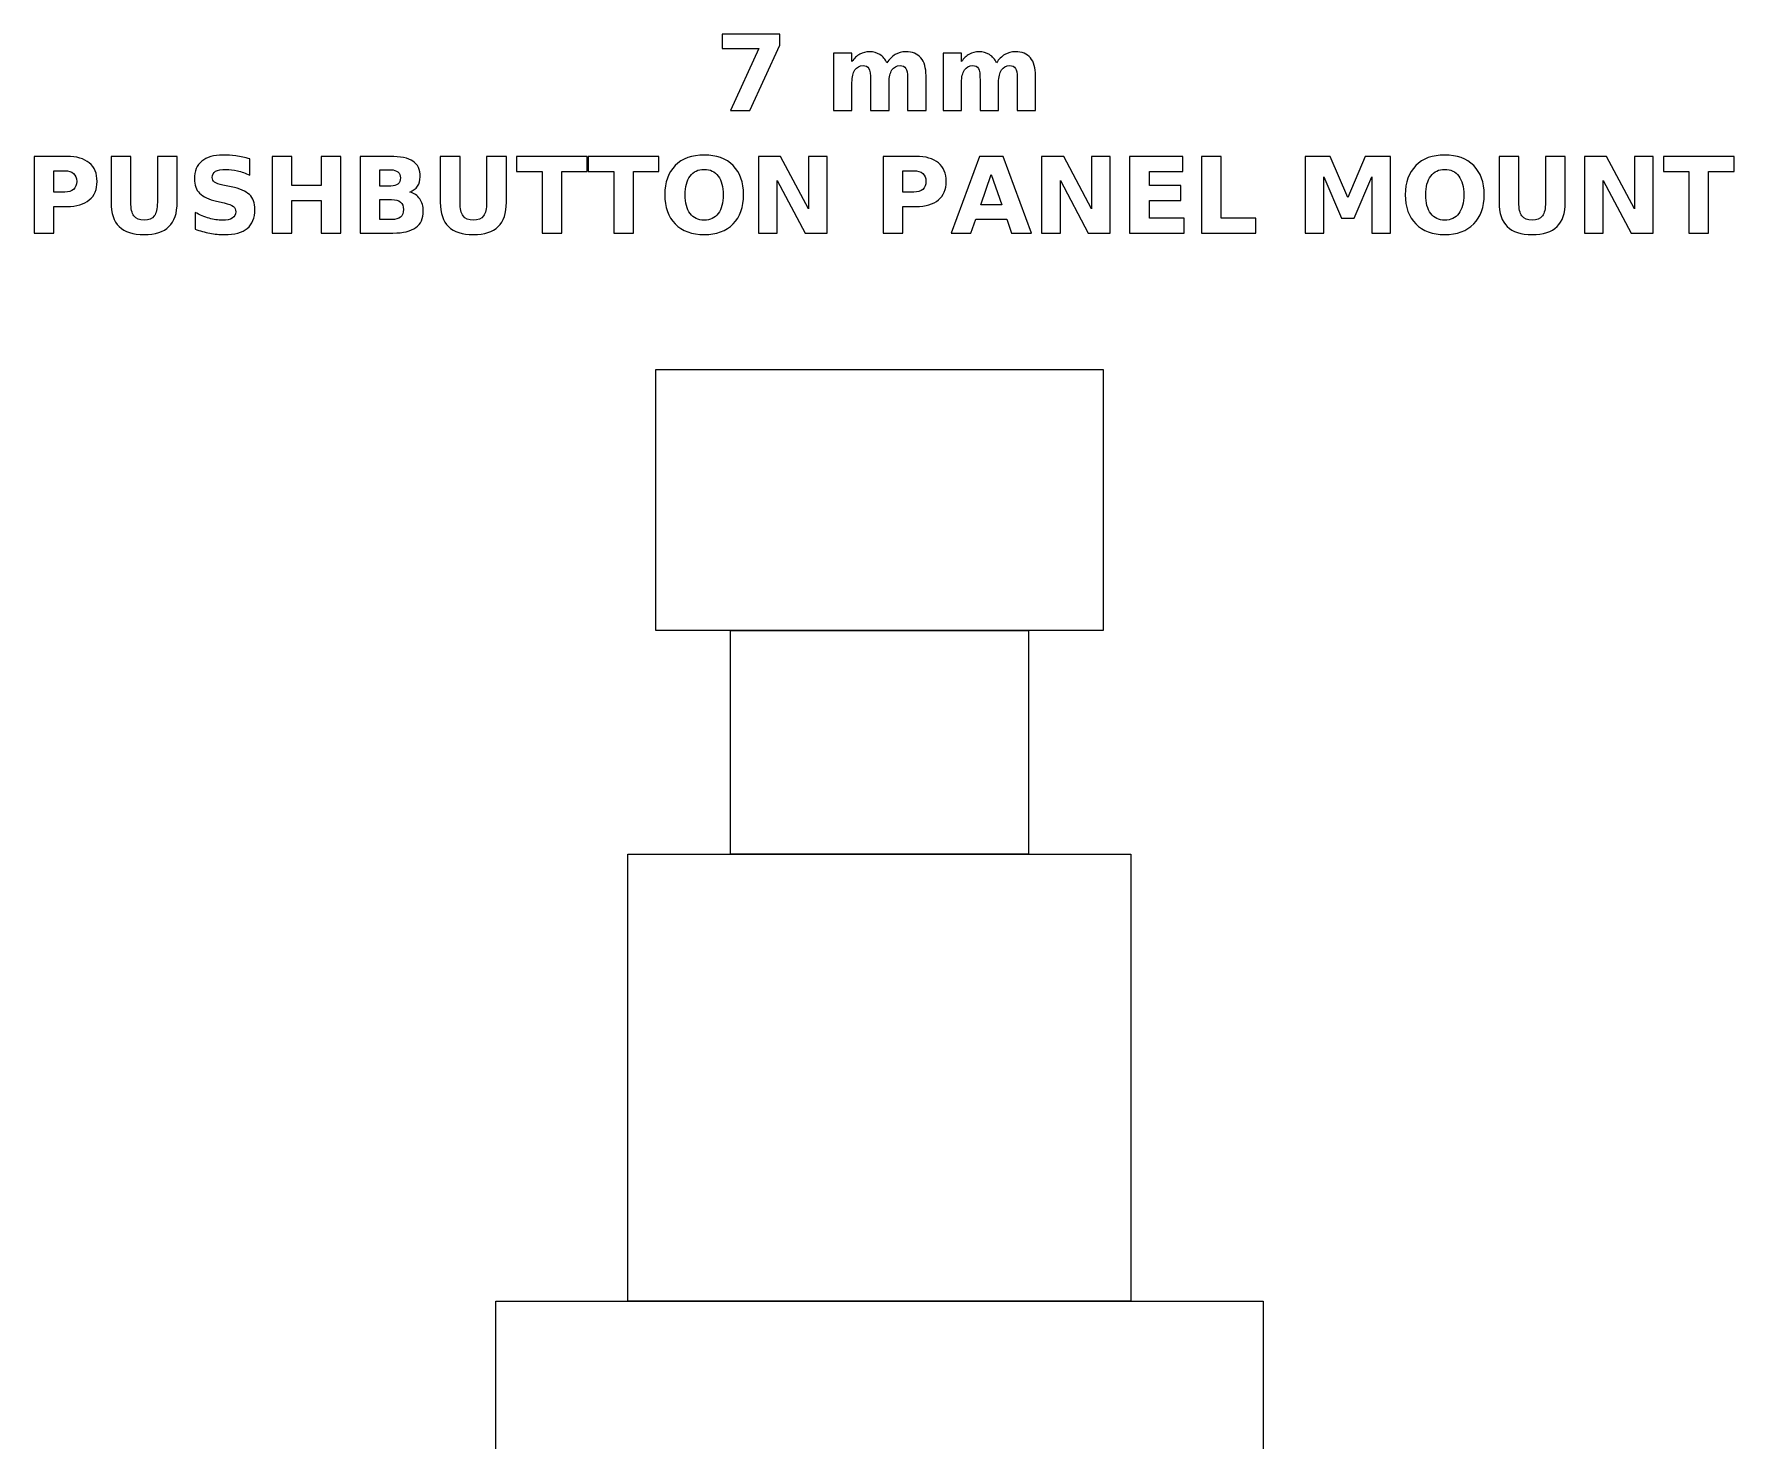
# Model space of a CAD drawing. Header units: centimetres. Extents: x -11.63 to -9.35, y -16.68 to -12.9.
# Drawn here: x -11.635 to -9.353, y -14.788 to -12.9 of the extents above; entities that cross this region are included whole.
import ezdxf

# ---------------------------------------------------------------- set-up
doc = ezdxf.new("R2010")
doc.units = ezdxf.units.CM
doc.header["$MEASUREMENT"] = 0
doc.layers.add('Layer 1', color=7, linetype='Continuous')

msp = doc.modelspace()

# ---------------------------------------------------------------- linework, layer by layer
at = {"layer": 'Layer 1', "color": 250}
for points, knots in [([(-10.71126, -12.8996), (-10.71126, -12.8996), (-10.63374, -12.8996), (-10.63374, -12.8996), (-10.63374, -12.8996), (-10.63374, -12.8996), (-10.63374, -12.91456), (-10.63374, -12.91456), (-10.63374, -12.91456), (-10.63374, -12.91456), (-10.67384, -13.00247), (-10.67384, -13.00247), (-10.67384, -13.00247), (-10.67384, -13.00247), (-10.69969, -13.00247), (-10.69969, -13.00247), (-10.69969, -13.00247), (-10.69969, -13.00247), (-10.66171, -12.9191), (-10.66171, -12.9191), (-10.66171, -12.9191), (-10.66171, -12.9191), (-10.71126, -12.9191), (-10.71126, -12.9191), (-10.71126, -12.9191), (-10.71126, -12.9191), (-10.71126, -12.8996), (-10.71126, -12.8996)], [0, 0, 0, 0, 0.1428571, 0.1428571, 0.1428571, 0.1428571, 0.2857143, 0.2857143, 0.2857143, 0.2857143, 0.4285714, 0.4285714, 0.4285714, 0.4285714, 0.5714286, 0.5714286, 0.5714286, 0.5714286, 0.7142857, 0.7142857, 0.7142857, 0.7142857, 0.8571429, 0.8571429, 0.8571429, 0.8571429, 1, 1, 1, 1]), ([(-10.49, -12.93812), (-10.48687, -12.93335), (-10.48318, -12.9297), (-10.47887, -12.92721), (-10.47887, -12.92721), (-10.47457, -12.92469), (-10.46987, -12.92345), (-10.46472, -12.92345), (-10.46472, -12.92345), (-10.45585, -12.92345), (-10.4491, -12.92618), (-10.44447, -12.93166), (-10.44447, -12.93166), (-10.43983, -12.93711), (-10.4375, -12.94506), (-10.4375, -12.95548), (-10.4375, -12.95548), (-10.4375, -12.95548), (-10.4375, -13.00247), (-10.4375, -13.00247), (-10.4375, -13.00247), (-10.4375, -13.00247), (-10.46232, -13.00247), (-10.46232, -13.00247), (-10.46232, -13.00247), (-10.46232, -13.00247), (-10.46232, -12.96223), (-10.46232, -12.96223), (-10.46232, -12.96223), (-10.46227, -12.96164), (-10.46225, -12.96103), (-10.46222, -12.96037), (-10.46222, -12.96037), (-10.4622, -12.95974), (-10.46218, -12.95882), (-10.46218, -12.95762), (-10.46218, -12.95762), (-10.46218, -12.95216), (-10.46297, -12.94819), (-10.4646, -12.94574), (-10.4646, -12.94574), (-10.4662, -12.94327), (-10.46878, -12.94205), (-10.47236, -12.94205), (-10.47236, -12.94205), (-10.47706, -12.94205), (-10.48066, -12.94398), (-10.48322, -12.94784), (-10.48322, -12.94784), (-10.48576, -12.95169), (-10.48708, -12.95727), (-10.48718, -12.96458), (-10.48718, -12.96458), (-10.48718, -12.96458), (-10.48718, -13.00247), (-10.48718, -13.00247), (-10.48718, -13.00247), (-10.48718, -13.00247), (-10.51199, -13.00247), (-10.51199, -13.00247), (-10.51199, -13.00247), (-10.51199, -13.00247), (-10.51199, -12.96223), (-10.51199, -12.96223), (-10.51199, -12.96223), (-10.51199, -12.95369), (-10.51272, -12.94819), (-10.5142, -12.94574), (-10.5142, -12.94574), (-10.51566, -12.94327), (-10.51827, -12.94205), (-10.52203, -12.94205), (-10.52203, -12.94205), (-10.52678, -12.94205), (-10.53043, -12.944), (-10.53299, -12.94788), (-10.53299, -12.94788), (-10.53555, -12.95176), (-10.53685, -12.95729), (-10.53685, -12.96451), (-10.53685, -12.96451), (-10.53685, -12.96451), (-10.53685, -13.00247), (-10.53685, -13.00247), (-10.53685, -13.00247), (-10.53685, -13.00247), (-10.56166, -13.00247), (-10.56166, -13.00247), (-10.56166, -13.00247), (-10.56166, -13.00247), (-10.56166, -12.92531), (-10.56166, -12.92531), (-10.56166, -12.92531), (-10.56166, -12.92531), (-10.53685, -12.92531), (-10.53685, -12.92531), (-10.53685, -12.92531), (-10.53685, -12.92531), (-10.53685, -12.93662), (-10.53685, -12.93662), (-10.53685, -12.93662), (-10.53381, -12.93224), (-10.53033, -12.92898), (-10.5264, -12.92676), (-10.5264, -12.92676), (-10.52248, -12.92455), (-10.51815, -12.92345), (-10.51342, -12.92345), (-10.51342, -12.92345), (-10.50811, -12.92345), (-10.50338, -12.92474), (-10.49931, -12.92731), (-10.49931, -12.92731), (-10.49522, -12.92989), (-10.49211, -12.93349), (-10.49, -12.93812)], [0, 0, 0, 0, 0.0344828, 0.0344828, 0.0344828, 0.0344828, 0.0689655, 0.0689655, 0.0689655, 0.0689655, 0.1034483, 0.1034483, 0.1034483, 0.1034483, 0.137931, 0.137931, 0.137931, 0.137931, 0.1724138, 0.1724138, 0.1724138, 0.1724138, 0.2068966, 0.2068966, 0.2068966, 0.2068966, 0.2413793, 0.2413793, 0.2413793, 0.2413793, 0.2758621, 0.2758621, 0.2758621, 0.2758621, 0.3103448, 0.3103448, 0.3103448, 0.3103448, 0.3448276, 0.3448276, 0.3448276, 0.3448276, 0.3793103, 0.3793103, 0.3793103, 0.3793103, 0.4137931, 0.4137931, 0.4137931, 0.4137931, 0.4482759, 0.4482759, 0.4482759, 0.4482759, 0.4827586, 0.4827586, 0.4827586, 0.4827586, 0.5172414, 0.5172414, 0.5172414, 0.5172414, 0.5517241, 0.5517241, 0.5517241, 0.5517241, 0.5862069, 0.5862069, 0.5862069, 0.5862069, 0.6206897, 0.6206897, 0.6206897, 0.6206897, 0.6551724, 0.6551724, 0.6551724, 0.6551724, 0.6896552, 0.6896552, 0.6896552, 0.6896552, 0.7241379, 0.7241379, 0.7241379, 0.7241379, 0.7586207, 0.7586207, 0.7586207, 0.7586207, 0.7931034, 0.7931034, 0.7931034, 0.7931034, 0.8275862, 0.8275862, 0.8275862, 0.8275862, 0.862069, 0.862069, 0.862069, 0.862069, 0.8965517, 0.8965517, 0.8965517, 0.8965517, 0.9310345, 0.9310345, 0.9310345, 0.9310345, 0.9655172, 0.9655172, 0.9655172, 0.9655172, 1, 1, 1, 1]), ([(-10.34296, -12.93812), (-10.33983, -12.93335), (-10.33614, -12.9297), (-10.33183, -12.92721), (-10.33183, -12.92721), (-10.32753, -12.92469), (-10.32283, -12.92345), (-10.31768, -12.92345), (-10.31768, -12.92345), (-10.30881, -12.92345), (-10.30206, -12.92618), (-10.29743, -12.93166), (-10.29743, -12.93166), (-10.29279, -12.93711), (-10.29046, -12.94506), (-10.29046, -12.95548), (-10.29046, -12.95548), (-10.29046, -12.95548), (-10.29046, -13.00247), (-10.29046, -13.00247), (-10.29046, -13.00247), (-10.29046, -13.00247), (-10.31528, -13.00247), (-10.31528, -13.00247), (-10.31528, -13.00247), (-10.31528, -13.00247), (-10.31528, -12.96223), (-10.31528, -12.96223), (-10.31528, -12.96223), (-10.31523, -12.96164), (-10.31521, -12.96103), (-10.31518, -12.96037), (-10.31518, -12.96037), (-10.31516, -12.95974), (-10.31514, -12.95882), (-10.31514, -12.95762), (-10.31514, -12.95762), (-10.31514, -12.95216), (-10.31593, -12.94819), (-10.31756, -12.94574), (-10.31756, -12.94574), (-10.31916, -12.94327), (-10.32174, -12.94205), (-10.32532, -12.94205), (-10.32532, -12.94205), (-10.33002, -12.94205), (-10.33362, -12.94398), (-10.33618, -12.94784), (-10.33618, -12.94784), (-10.33872, -12.95169), (-10.34004, -12.95727), (-10.34014, -12.96458), (-10.34014, -12.96458), (-10.34014, -12.96458), (-10.34014, -13.00247), (-10.34014, -13.00247), (-10.34014, -13.00247), (-10.34014, -13.00247), (-10.36495, -13.00247), (-10.36495, -13.00247), (-10.36495, -13.00247), (-10.36495, -13.00247), (-10.36495, -12.96223), (-10.36495, -12.96223), (-10.36495, -12.96223), (-10.36495, -12.95369), (-10.36568, -12.94819), (-10.36716, -12.94574), (-10.36716, -12.94574), (-10.36862, -12.94327), (-10.37123, -12.94205), (-10.37499, -12.94205), (-10.37499, -12.94205), (-10.37974, -12.94205), (-10.38339, -12.944), (-10.38595, -12.94788), (-10.38595, -12.94788), (-10.38851, -12.95176), (-10.38981, -12.95729), (-10.38981, -12.96451), (-10.38981, -12.96451), (-10.38981, -12.96451), (-10.38981, -13.00247), (-10.38981, -13.00247), (-10.38981, -13.00247), (-10.38981, -13.00247), (-10.41462, -13.00247), (-10.41462, -13.00247), (-10.41462, -13.00247), (-10.41462, -13.00247), (-10.41462, -12.92531), (-10.41462, -12.92531), (-10.41462, -12.92531), (-10.41462, -12.92531), (-10.38981, -12.92531), (-10.38981, -12.92531), (-10.38981, -12.92531), (-10.38981, -12.92531), (-10.38981, -12.93662), (-10.38981, -12.93662), (-10.38981, -12.93662), (-10.38677, -12.93224), (-10.38329, -12.92898), (-10.37936, -12.92676), (-10.37936, -12.92676), (-10.37544, -12.92455), (-10.37111, -12.92345), (-10.36638, -12.92345), (-10.36638, -12.92345), (-10.36107, -12.92345), (-10.35634, -12.92474), (-10.35227, -12.92731), (-10.35227, -12.92731), (-10.34818, -12.92989), (-10.34507, -12.93349), (-10.34296, -12.93812)], [0, 0, 0, 0, 0.0344828, 0.0344828, 0.0344828, 0.0344828, 0.0689655, 0.0689655, 0.0689655, 0.0689655, 0.1034483, 0.1034483, 0.1034483, 0.1034483, 0.137931, 0.137931, 0.137931, 0.137931, 0.1724138, 0.1724138, 0.1724138, 0.1724138, 0.2068966, 0.2068966, 0.2068966, 0.2068966, 0.2413793, 0.2413793, 0.2413793, 0.2413793, 0.2758621, 0.2758621, 0.2758621, 0.2758621, 0.3103448, 0.3103448, 0.3103448, 0.3103448, 0.3448276, 0.3448276, 0.3448276, 0.3448276, 0.3793103, 0.3793103, 0.3793103, 0.3793103, 0.4137931, 0.4137931, 0.4137931, 0.4137931, 0.4482759, 0.4482759, 0.4482759, 0.4482759, 0.4827586, 0.4827586, 0.4827586, 0.4827586, 0.5172414, 0.5172414, 0.5172414, 0.5172414, 0.5517241, 0.5517241, 0.5517241, 0.5517241, 0.5862069, 0.5862069, 0.5862069, 0.5862069, 0.6206897, 0.6206897, 0.6206897, 0.6206897, 0.6551724, 0.6551724, 0.6551724, 0.6551724, 0.6896552, 0.6896552, 0.6896552, 0.6896552, 0.7241379, 0.7241379, 0.7241379, 0.7241379, 0.7586207, 0.7586207, 0.7586207, 0.7586207, 0.7931034, 0.7931034, 0.7931034, 0.7931034, 0.8275862, 0.8275862, 0.8275862, 0.8275862, 0.862069, 0.862069, 0.862069, 0.862069, 0.8965517, 0.8965517, 0.8965517, 0.8965517, 0.9310345, 0.9310345, 0.9310345, 0.9310345, 0.9655172, 0.9655172, 0.9655172, 0.9655172, 1, 1, 1, 1]), ([(-11.63455, -13.06385), (-11.63455, -13.06385), (-11.59053, -13.06385), (-11.59053, -13.06385), (-11.59053, -13.06385), (-11.57743, -13.06385), (-11.56738, -13.06677), (-11.56037, -13.07258), (-11.56037, -13.07258), (-11.55337, -13.07839), (-11.54986, -13.08666), (-11.54986, -13.09741), (-11.54986, -13.09741), (-11.54986, -13.10818), (-11.55337, -13.11648), (-11.56037, -13.12229), (-11.56037, -13.12229), (-11.56738, -13.1281), (-11.57743, -13.13102), (-11.59053, -13.13102), (-11.59053, -13.13102), (-11.59053, -13.13102), (-11.60802, -13.13102), (-11.60802, -13.13102), (-11.60802, -13.13102), (-11.60802, -13.13102), (-11.60802, -13.16672), (-11.60802, -13.16672), (-11.60802, -13.16672), (-11.60802, -13.16672), (-11.63455, -13.16672), (-11.63455, -13.16672), (-11.63455, -13.16672), (-11.63455, -13.16672), (-11.63455, -13.06385), (-11.63455, -13.06385)], [0, 0, 0, 0, 0.1111111, 0.1111111, 0.1111111, 0.1111111, 0.2222222, 0.2222222, 0.2222222, 0.2222222, 0.3333333, 0.3333333, 0.3333333, 0.3333333, 0.4444444, 0.4444444, 0.4444444, 0.4444444, 0.5555556, 0.5555556, 0.5555556, 0.5555556, 0.6666667, 0.6666667, 0.6666667, 0.6666667, 0.7777778, 0.7777778, 0.7777778, 0.7777778, 0.8888889, 0.8888889, 0.8888889, 0.8888889, 1, 1, 1, 1]), ([(-11.53114, -13.06385), (-11.53114, -13.06385), (-11.50461, -13.06385), (-11.50461, -13.06385), (-11.50461, -13.06385), (-11.50461, -13.06385), (-11.50461, -13.12552), (-11.50461, -13.12552), (-11.50461, -13.12552), (-11.50461, -13.13401), (-11.50323, -13.1401), (-11.50045, -13.14374), (-11.50045, -13.14374), (-11.49767, -13.14739), (-11.49314, -13.14922), (-11.48683, -13.14922), (-11.48683, -13.14922), (-11.48048, -13.14922), (-11.47592, -13.14739), (-11.47315, -13.14374), (-11.47315, -13.14374), (-11.47037, -13.1401), (-11.46898, -13.13401), (-11.46898, -13.12552), (-11.46898, -13.12552), (-11.46898, -13.12552), (-11.46898, -13.06385), (-11.46898, -13.06385), (-11.46898, -13.06385), (-11.46898, -13.06385), (-11.44245, -13.06385), (-11.44245, -13.06385), (-11.44245, -13.06385), (-11.44245, -13.06385), (-11.44245, -13.12552), (-11.44245, -13.12552), (-11.44245, -13.12552), (-11.44245, -13.14007), (-11.4461, -13.15092), (-11.45341, -13.15804), (-11.45341, -13.15804), (-11.4607, -13.16517), (-11.47185, -13.16872), (-11.48683, -13.16872), (-11.48683, -13.16872), (-11.50177, -13.16872), (-11.51289, -13.16517), (-11.52018, -13.15804), (-11.52018, -13.15804), (-11.5275, -13.15092), (-11.53114, -13.14007), (-11.53114, -13.12552), (-11.53114, -13.12552), (-11.53114, -13.12552), (-11.53114, -13.06385), (-11.53114, -13.06385)], [0, 0, 0, 0, 0.0714286, 0.0714286, 0.0714286, 0.0714286, 0.1428571, 0.1428571, 0.1428571, 0.1428571, 0.2142857, 0.2142857, 0.2142857, 0.2142857, 0.2857143, 0.2857143, 0.2857143, 0.2857143, 0.3571429, 0.3571429, 0.3571429, 0.3571429, 0.4285714, 0.4285714, 0.4285714, 0.4285714, 0.5, 0.5, 0.5, 0.5, 0.5714286, 0.5714286, 0.5714286, 0.5714286, 0.6428571, 0.6428571, 0.6428571, 0.6428571, 0.7142857, 0.7142857, 0.7142857, 0.7142857, 0.7857143, 0.7857143, 0.7857143, 0.7857143, 0.8571429, 0.8571429, 0.8571429, 0.8571429, 0.9285714, 0.9285714, 0.9285714, 0.9285714, 1, 1, 1, 1]), ([(-11.34497, -13.0671), (-11.34497, -13.0671), (-11.34497, -13.08885), (-11.34497, -13.08885), (-11.34497, -13.08885), (-11.35062, -13.08633), (-11.35614, -13.08443), (-11.3615, -13.08314), (-11.3615, -13.08314), (-11.36689, -13.08184), (-11.37197, -13.08121), (-11.37674, -13.08121), (-11.37674, -13.08121), (-11.38307, -13.08121), (-11.38777, -13.08208), (-11.39081, -13.08382), (-11.39081, -13.08382), (-11.39384, -13.08558), (-11.39535, -13.08829), (-11.39535, -13.09196), (-11.39535, -13.09196), (-11.39535, -13.09471), (-11.39434, -13.09687), (-11.39229, -13.0984), (-11.39229, -13.0984), (-11.39024, -13.09993), (-11.38653, -13.10127), (-11.38114, -13.10237), (-11.38114, -13.10237), (-11.38114, -13.10237), (-11.36985, -13.10463), (-11.36985, -13.10463), (-11.36985, -13.10463), (-11.3584, -13.10694), (-11.35029, -13.11042), (-11.34547, -13.11512), (-11.34547, -13.11512), (-11.34064, -13.1198), (-11.33822, -13.12646), (-11.33822, -13.13509), (-11.33822, -13.13509), (-11.33822, -13.14645), (-11.34158, -13.15489), (-11.34831, -13.16042), (-11.34831, -13.16042), (-11.35504, -13.16594), (-11.36531, -13.16872), (-11.37914, -13.16872), (-11.37914, -13.16872), (-11.38568, -13.16872), (-11.39222, -13.16811), (-11.39878, -13.16686), (-11.39878, -13.16686), (-11.40534, -13.16561), (-11.41193, -13.16378), (-11.41849, -13.16136), (-11.41849, -13.16136), (-11.41849, -13.16136), (-11.41849, -13.13897), (-11.41849, -13.13897), (-11.41849, -13.13897), (-11.41193, -13.14245), (-11.40558, -13.14508), (-11.39944, -13.14685), (-11.39944, -13.14685), (-11.3933, -13.14861), (-11.3874, -13.1495), (-11.38171, -13.1495), (-11.38171, -13.1495), (-11.37592, -13.1495), (-11.37148, -13.14854), (-11.3684, -13.14661), (-11.3684, -13.14661), (-11.36531, -13.14468), (-11.36379, -13.14193), (-11.36379, -13.13833), (-11.36379, -13.13833), (-11.36379, -13.13513), (-11.36482, -13.13264), (-11.36691, -13.1309), (-11.36691, -13.1309), (-11.36901, -13.12916), (-11.37317, -13.12759), (-11.37943, -13.12622), (-11.37943, -13.12622), (-11.37943, -13.12622), (-11.3897, -13.12394), (-11.3897, -13.12394), (-11.3897, -13.12394), (-11.39998, -13.12173), (-11.40751, -13.11823), (-11.41226, -13.1134), (-11.41226, -13.1134), (-11.41701, -13.10858), (-11.41938, -13.10207), (-11.41938, -13.09391), (-11.41938, -13.09391), (-11.41938, -13.08365), (-11.41607, -13.07577), (-11.40946, -13.07027), (-11.40946, -13.07027), (-11.40285, -13.06474), (-11.39335, -13.06199), (-11.38093, -13.06199), (-11.38093, -13.06199), (-11.37529, -13.06199), (-11.36948, -13.06242), (-11.3635, -13.06326), (-11.3635, -13.06326), (-11.35753, -13.06411), (-11.35135, -13.06538), (-11.34497, -13.0671)], [0, 0, 0, 0, 0.0357143, 0.0357143, 0.0357143, 0.0357143, 0.0714286, 0.0714286, 0.0714286, 0.0714286, 0.1071429, 0.1071429, 0.1071429, 0.1071429, 0.1428571, 0.1428571, 0.1428571, 0.1428571, 0.1785714, 0.1785714, 0.1785714, 0.1785714, 0.2142857, 0.2142857, 0.2142857, 0.2142857, 0.25, 0.25, 0.25, 0.25, 0.2857143, 0.2857143, 0.2857143, 0.2857143, 0.3214286, 0.3214286, 0.3214286, 0.3214286, 0.3571429, 0.3571429, 0.3571429, 0.3571429, 0.3928571, 0.3928571, 0.3928571, 0.3928571, 0.4285714, 0.4285714, 0.4285714, 0.4285714, 0.4642857, 0.4642857, 0.4642857, 0.4642857, 0.5, 0.5, 0.5, 0.5, 0.5357143, 0.5357143, 0.5357143, 0.5357143, 0.5714286, 0.5714286, 0.5714286, 0.5714286, 0.6071429, 0.6071429, 0.6071429, 0.6071429, 0.6428571, 0.6428571, 0.6428571, 0.6428571, 0.6785714, 0.6785714, 0.6785714, 0.6785714, 0.7142857, 0.7142857, 0.7142857, 0.7142857, 0.75, 0.75, 0.75, 0.75, 0.7857143, 0.7857143, 0.7857143, 0.7857143, 0.8214286, 0.8214286, 0.8214286, 0.8214286, 0.8571429, 0.8571429, 0.8571429, 0.8571429, 0.8928571, 0.8928571, 0.8928571, 0.8928571, 0.9285714, 0.9285714, 0.9285714, 0.9285714, 0.9642857, 0.9642857, 0.9642857, 0.9642857, 1, 1, 1, 1]), ([(-11.31494, -13.06385), (-11.31494, -13.06385), (-11.28841, -13.06385), (-11.28841, -13.06385), (-11.28841, -13.06385), (-11.28841, -13.06385), (-11.28841, -13.10306), (-11.28841, -13.10306), (-11.28841, -13.10306), (-11.28841, -13.10306), (-11.24928, -13.10306), (-11.24928, -13.10306), (-11.24928, -13.10306), (-11.24928, -13.10306), (-11.24928, -13.06385), (-11.24928, -13.06385), (-11.24928, -13.06385), (-11.24928, -13.06385), (-11.22275, -13.06385), (-11.22275, -13.06385), (-11.22275, -13.06385), (-11.22275, -13.06385), (-11.22275, -13.16672), (-11.22275, -13.16672), (-11.22275, -13.16672), (-11.22275, -13.16672), (-11.24928, -13.16672), (-11.24928, -13.16672), (-11.24928, -13.16672), (-11.24928, -13.16672), (-11.24928, -13.12312), (-11.24928, -13.12312), (-11.24928, -13.12312), (-11.24928, -13.12312), (-11.28841, -13.12312), (-11.28841, -13.12312), (-11.28841, -13.12312), (-11.28841, -13.12312), (-11.28841, -13.16672), (-11.28841, -13.16672), (-11.28841, -13.16672), (-11.28841, -13.16672), (-11.31494, -13.16672), (-11.31494, -13.16672), (-11.31494, -13.16672), (-11.31494, -13.16672), (-11.31494, -13.06385), (-11.31494, -13.06385)], [0, 0, 0, 0, 0.0833333, 0.0833333, 0.0833333, 0.0833333, 0.1666667, 0.1666667, 0.1666667, 0.1666667, 0.25, 0.25, 0.25, 0.25, 0.3333333, 0.3333333, 0.3333333, 0.3333333, 0.4166667, 0.4166667, 0.4166667, 0.4166667, 0.5, 0.5, 0.5, 0.5, 0.5833333, 0.5833333, 0.5833333, 0.5833333, 0.6666667, 0.6666667, 0.6666667, 0.6666667, 0.75, 0.75, 0.75, 0.75, 0.8333333, 0.8333333, 0.8333333, 0.8333333, 0.9166667, 0.9166667, 0.9166667, 0.9166667, 1, 1, 1, 1]), ([(-11.13008, -13.11166), (-11.12439, -13.11331), (-11.11997, -13.11637), (-11.11684, -13.12084), (-11.11684, -13.12084), (-11.11371, -13.12528), (-11.11216, -13.13076), (-11.11216, -13.13723), (-11.11216, -13.13723), (-11.11216, -13.14715), (-11.11553, -13.15454), (-11.12223, -13.15941), (-11.12223, -13.15941), (-11.12893, -13.16427), (-11.13914, -13.16672), (-11.15283, -13.16672), (-11.15283, -13.16672), (-11.15283, -13.16672), (-11.19685, -13.16672), (-11.19685, -13.16672), (-11.19685, -13.16672), (-11.19685, -13.16672), (-11.19685, -13.06385), (-11.19685, -13.06385), (-11.19685, -13.06385), (-11.19685, -13.06385), (-11.15703, -13.06385), (-11.15703, -13.06385), (-11.15703, -13.06385), (-11.14274, -13.06385), (-11.13239, -13.06601), (-11.12599, -13.07032), (-11.12599, -13.07032), (-11.11957, -13.07465), (-11.11637, -13.08156), (-11.11637, -13.09106), (-11.11637, -13.09106), (-11.11637, -13.09607), (-11.11755, -13.10033), (-11.11988, -13.10386), (-11.11988, -13.10386), (-11.12223, -13.10736), (-11.12561, -13.10997), (-11.13008, -13.11166)], [0, 0, 0, 0, 0.0909091, 0.0909091, 0.0909091, 0.0909091, 0.1818182, 0.1818182, 0.1818182, 0.1818182, 0.2727273, 0.2727273, 0.2727273, 0.2727273, 0.3636364, 0.3636364, 0.3636364, 0.3636364, 0.4545455, 0.4545455, 0.4545455, 0.4545455, 0.5454545, 0.5454545, 0.5454545, 0.5454545, 0.6363636, 0.6363636, 0.6363636, 0.6363636, 0.7272727, 0.7272727, 0.7272727, 0.7272727, 0.8181818, 0.8181818, 0.8181818, 0.8181818, 0.9090909, 0.9090909, 0.9090909, 0.9090909, 1, 1, 1, 1]), ([(-11.0893, -13.06385), (-11.0893, -13.06385), (-11.06277, -13.06385), (-11.06277, -13.06385), (-11.06277, -13.06385), (-11.06277, -13.06385), (-11.06277, -13.12552), (-11.06277, -13.12552), (-11.06277, -13.12552), (-11.06277, -13.13401), (-11.06139, -13.1401), (-11.05861, -13.14374), (-11.05861, -13.14374), (-11.05583, -13.14739), (-11.0513, -13.14922), (-11.04499, -13.14922), (-11.04499, -13.14922), (-11.03864, -13.14922), (-11.03408, -13.14739), (-11.03131, -13.14374), (-11.03131, -13.14374), (-11.02853, -13.1401), (-11.02714, -13.13401), (-11.02714, -13.12552), (-11.02714, -13.12552), (-11.02714, -13.12552), (-11.02714, -13.06385), (-11.02714, -13.06385), (-11.02714, -13.06385), (-11.02714, -13.06385), (-11.00061, -13.06385), (-11.00061, -13.06385), (-11.00061, -13.06385), (-11.00061, -13.06385), (-11.00061, -13.12552), (-11.00061, -13.12552), (-11.00061, -13.12552), (-11.00061, -13.14007), (-11.00426, -13.15092), (-11.01157, -13.15804), (-11.01157, -13.15804), (-11.01886, -13.16517), (-11.03001, -13.16872), (-11.04499, -13.16872), (-11.04499, -13.16872), (-11.05993, -13.16872), (-11.07105, -13.16517), (-11.07834, -13.15804), (-11.07834, -13.15804), (-11.08566, -13.15092), (-11.0893, -13.14007), (-11.0893, -13.12552), (-11.0893, -13.12552), (-11.0893, -13.12552), (-11.0893, -13.06385), (-11.0893, -13.06385)], [0, 0, 0, 0, 0.0714286, 0.0714286, 0.0714286, 0.0714286, 0.1428571, 0.1428571, 0.1428571, 0.1428571, 0.2142857, 0.2142857, 0.2142857, 0.2142857, 0.2857143, 0.2857143, 0.2857143, 0.2857143, 0.3571429, 0.3571429, 0.3571429, 0.3571429, 0.4285714, 0.4285714, 0.4285714, 0.4285714, 0.5, 0.5, 0.5, 0.5, 0.5714286, 0.5714286, 0.5714286, 0.5714286, 0.6428571, 0.6428571, 0.6428571, 0.6428571, 0.7142857, 0.7142857, 0.7142857, 0.7142857, 0.7857143, 0.7857143, 0.7857143, 0.7857143, 0.8571429, 0.8571429, 0.8571429, 0.8571429, 0.9285714, 0.9285714, 0.9285714, 0.9285714, 1, 1, 1, 1]), ([(-10.987, -13.06385), (-10.987, -13.06385), (-10.8922, -13.06385), (-10.8922, -13.06385), (-10.8922, -13.06385), (-10.8922, -13.06385), (-10.8922, -13.08391), (-10.8922, -13.08391), (-10.8922, -13.08391), (-10.8922, -13.08391), (-10.9263, -13.08391), (-10.9263, -13.08391), (-10.9263, -13.08391), (-10.9263, -13.08391), (-10.9263, -13.16672), (-10.9263, -13.16672), (-10.9263, -13.16672), (-10.9263, -13.16672), (-10.95283, -13.16672), (-10.95283, -13.16672), (-10.95283, -13.16672), (-10.95283, -13.16672), (-10.95283, -13.08391), (-10.95283, -13.08391), (-10.95283, -13.08391), (-10.95283, -13.08391), (-10.987, -13.08391), (-10.987, -13.08391), (-10.987, -13.08391), (-10.987, -13.08391), (-10.987, -13.06385), (-10.987, -13.06385)], [0, 0, 0, 0, 0.125, 0.125, 0.125, 0.125, 0.25, 0.25, 0.25, 0.25, 0.375, 0.375, 0.375, 0.375, 0.5, 0.5, 0.5, 0.5, 0.625, 0.625, 0.625, 0.625, 0.75, 0.75, 0.75, 0.75, 0.875, 0.875, 0.875, 0.875, 1, 1, 1, 1]), ([(-10.89074, -13.06385), (-10.89074, -13.06385), (-10.79594, -13.06385), (-10.79594, -13.06385), (-10.79594, -13.06385), (-10.79594, -13.06385), (-10.79594, -13.08391), (-10.79594, -13.08391), (-10.79594, -13.08391), (-10.79594, -13.08391), (-10.83004, -13.08391), (-10.83004, -13.08391), (-10.83004, -13.08391), (-10.83004, -13.08391), (-10.83004, -13.16672), (-10.83004, -13.16672), (-10.83004, -13.16672), (-10.83004, -13.16672), (-10.85657, -13.16672), (-10.85657, -13.16672), (-10.85657, -13.16672), (-10.85657, -13.16672), (-10.85657, -13.08391), (-10.85657, -13.08391), (-10.85657, -13.08391), (-10.85657, -13.08391), (-10.89074, -13.08391), (-10.89074, -13.08391), (-10.89074, -13.08391), (-10.89074, -13.08391), (-10.89074, -13.06385), (-10.89074, -13.06385)], [0, 0, 0, 0, 0.125, 0.125, 0.125, 0.125, 0.25, 0.25, 0.25, 0.25, 0.375, 0.375, 0.375, 0.375, 0.5, 0.5, 0.5, 0.5, 0.625, 0.625, 0.625, 0.625, 0.75, 0.75, 0.75, 0.75, 0.875, 0.875, 0.875, 0.875, 1, 1, 1, 1]), ([(-10.73521, -13.06199), (-10.71868, -13.06199), (-10.70572, -13.06672), (-10.69636, -13.0762), (-10.69636, -13.0762), (-10.68698, -13.08565), (-10.6823, -13.0987), (-10.6823, -13.11538), (-10.6823, -13.11538), (-10.6823, -13.13201), (-10.68698, -13.14506), (-10.69636, -13.15451), (-10.69636, -13.15451), (-10.70572, -13.16399), (-10.71868, -13.16872), (-10.73521, -13.16872), (-10.73521, -13.16872), (-10.7517, -13.16872), (-10.76463, -13.16399), (-10.77404, -13.15451), (-10.77404, -13.15451), (-10.78342, -13.14506), (-10.78813, -13.13201), (-10.78813, -13.11538), (-10.78813, -13.11538), (-10.78813, -13.0987), (-10.78342, -13.08565), (-10.77404, -13.0762), (-10.77404, -13.0762), (-10.76463, -13.06672), (-10.7517, -13.06199), (-10.73521, -13.06199)], [0, 0, 0, 0, 0.125, 0.125, 0.125, 0.125, 0.25, 0.25, 0.25, 0.25, 0.375, 0.375, 0.375, 0.375, 0.5, 0.5, 0.5, 0.5, 0.625, 0.625, 0.625, 0.625, 0.75, 0.75, 0.75, 0.75, 0.875, 0.875, 0.875, 0.875, 1, 1, 1, 1]), ([(-10.66223, -13.06385), (-10.66223, -13.06385), (-10.6326, -13.06385), (-10.6326, -13.06385), (-10.6326, -13.06385), (-10.6326, -13.06385), (-10.59518, -13.13441), (-10.59518, -13.13441), (-10.59518, -13.13441), (-10.59518, -13.13441), (-10.59518, -13.06385), (-10.59518, -13.06385), (-10.59518, -13.06385), (-10.59518, -13.06385), (-10.57004, -13.06385), (-10.57004, -13.06385), (-10.57004, -13.06385), (-10.57004, -13.06385), (-10.57004, -13.16672), (-10.57004, -13.16672), (-10.57004, -13.16672), (-10.57004, -13.16672), (-10.59967, -13.16672), (-10.59967, -13.16672), (-10.59967, -13.16672), (-10.59967, -13.16672), (-10.63709, -13.09616), (-10.63709, -13.09616), (-10.63709, -13.09616), (-10.63709, -13.09616), (-10.63709, -13.16672), (-10.63709, -13.16672), (-10.63709, -13.16672), (-10.63709, -13.16672), (-10.66223, -13.16672), (-10.66223, -13.16672), (-10.66223, -13.16672), (-10.66223, -13.16672), (-10.66223, -13.06385), (-10.66223, -13.06385)], [0, 0, 0, 0, 0.1, 0.1, 0.1, 0.1, 0.2, 0.2, 0.2, 0.2, 0.3, 0.3, 0.3, 0.3, 0.4, 0.4, 0.4, 0.4, 0.5, 0.5, 0.5, 0.5, 0.6, 0.6, 0.6, 0.6, 0.7, 0.7, 0.7, 0.7, 0.8, 0.8, 0.8, 0.8, 0.9, 0.9, 0.9, 0.9, 1, 1, 1, 1]), ([(-10.49501, -13.06385), (-10.49501, -13.06385), (-10.45099, -13.06385), (-10.45099, -13.06385), (-10.45099, -13.06385), (-10.43789, -13.06385), (-10.42784, -13.06677), (-10.42083, -13.07258), (-10.42083, -13.07258), (-10.41383, -13.07839), (-10.41032, -13.08666), (-10.41032, -13.09741), (-10.41032, -13.09741), (-10.41032, -13.10818), (-10.41383, -13.11648), (-10.42083, -13.12229), (-10.42083, -13.12229), (-10.42784, -13.1281), (-10.43789, -13.13102), (-10.45099, -13.13102), (-10.45099, -13.13102), (-10.45099, -13.13102), (-10.46848, -13.13102), (-10.46848, -13.13102), (-10.46848, -13.13102), (-10.46848, -13.13102), (-10.46848, -13.16672), (-10.46848, -13.16672), (-10.46848, -13.16672), (-10.46848, -13.16672), (-10.49501, -13.16672), (-10.49501, -13.16672), (-10.49501, -13.16672), (-10.49501, -13.16672), (-10.49501, -13.06385), (-10.49501, -13.06385)], [0, 0, 0, 0, 0.1111111, 0.1111111, 0.1111111, 0.1111111, 0.2222222, 0.2222222, 0.2222222, 0.2222222, 0.3333333, 0.3333333, 0.3333333, 0.3333333, 0.4444444, 0.4444444, 0.4444444, 0.4444444, 0.5555556, 0.5555556, 0.5555556, 0.5555556, 0.6666667, 0.6666667, 0.6666667, 0.6666667, 0.7777778, 0.7777778, 0.7777778, 0.7777778, 0.8888889, 0.8888889, 0.8888889, 0.8888889, 1, 1, 1, 1]), ([(-10.32918, -13.148), (-10.32918, -13.148), (-10.37067, -13.148), (-10.37067, -13.148), (-10.37067, -13.148), (-10.37067, -13.148), (-10.37721, -13.16672), (-10.37721, -13.16672), (-10.37721, -13.16672), (-10.37721, -13.16672), (-10.40388, -13.16672), (-10.40388, -13.16672), (-10.40388, -13.16672), (-10.40388, -13.16672), (-10.36578, -13.06385), (-10.36578, -13.06385), (-10.36578, -13.06385), (-10.36578, -13.06385), (-10.33415, -13.06385), (-10.33415, -13.06385), (-10.33415, -13.06385), (-10.33415, -13.06385), (-10.29605, -13.16672), (-10.29605, -13.16672), (-10.29605, -13.16672), (-10.29605, -13.16672), (-10.32272, -13.16672), (-10.32272, -13.16672), (-10.32272, -13.16672), (-10.32272, -13.16672), (-10.32918, -13.148), (-10.32918, -13.148)], [0, 0, 0, 0, 0.125, 0.125, 0.125, 0.125, 0.25, 0.25, 0.25, 0.25, 0.375, 0.375, 0.375, 0.375, 0.5, 0.5, 0.5, 0.5, 0.625, 0.625, 0.625, 0.625, 0.75, 0.75, 0.75, 0.75, 0.875, 0.875, 0.875, 0.875, 1, 1, 1, 1]), ([(-10.28238, -13.06385), (-10.28238, -13.06385), (-10.25275, -13.06385), (-10.25275, -13.06385), (-10.25275, -13.06385), (-10.25275, -13.06385), (-10.21533, -13.13441), (-10.21533, -13.13441), (-10.21533, -13.13441), (-10.21533, -13.13441), (-10.21533, -13.06385), (-10.21533, -13.06385), (-10.21533, -13.06385), (-10.21533, -13.06385), (-10.19019, -13.06385), (-10.19019, -13.06385), (-10.19019, -13.06385), (-10.19019, -13.06385), (-10.19019, -13.16672), (-10.19019, -13.16672), (-10.19019, -13.16672), (-10.19019, -13.16672), (-10.21982, -13.16672), (-10.21982, -13.16672), (-10.21982, -13.16672), (-10.21982, -13.16672), (-10.25724, -13.09616), (-10.25724, -13.09616), (-10.25724, -13.09616), (-10.25724, -13.09616), (-10.25724, -13.16672), (-10.25724, -13.16672), (-10.25724, -13.16672), (-10.25724, -13.16672), (-10.28238, -13.16672), (-10.28238, -13.16672), (-10.28238, -13.16672), (-10.28238, -13.16672), (-10.28238, -13.06385), (-10.28238, -13.06385)], [0, 0, 0, 0, 0.1, 0.1, 0.1, 0.1, 0.2, 0.2, 0.2, 0.2, 0.3, 0.3, 0.3, 0.3, 0.4, 0.4, 0.4, 0.4, 0.5, 0.5, 0.5, 0.5, 0.6, 0.6, 0.6, 0.6, 0.7, 0.7, 0.7, 0.7, 0.8, 0.8, 0.8, 0.8, 0.9, 0.9, 0.9, 0.9, 1, 1, 1, 1]), ([(-10.16429, -13.06385), (-10.16429, -13.06385), (-10.0927, -13.06385), (-10.0927, -13.06385), (-10.0927, -13.06385), (-10.0927, -13.06385), (-10.0927, -13.08391), (-10.0927, -13.08391), (-10.0927, -13.08391), (-10.0927, -13.08391), (-10.13776, -13.08391), (-10.13776, -13.08391), (-10.13776, -13.08391), (-10.13776, -13.08391), (-10.13776, -13.10306), (-10.13776, -13.10306), (-10.13776, -13.10306), (-10.13776, -13.10306), (-10.09541, -13.10306), (-10.09541, -13.10306), (-10.09541, -13.10306), (-10.09541, -13.10306), (-10.09541, -13.12312), (-10.09541, -13.12312), (-10.09541, -13.12312), (-10.09541, -13.12312), (-10.13776, -13.12312), (-10.13776, -13.12312), (-10.13776, -13.12312), (-10.13776, -13.12312), (-10.13776, -13.14666), (-10.13776, -13.14666), (-10.13776, -13.14666), (-10.13776, -13.14666), (-10.0912, -13.14666), (-10.0912, -13.14666), (-10.0912, -13.14666), (-10.0912, -13.14666), (-10.0912, -13.16672), (-10.0912, -13.16672), (-10.0912, -13.16672), (-10.0912, -13.16672), (-10.16429, -13.16672), (-10.16429, -13.16672), (-10.16429, -13.16672), (-10.16429, -13.16672), (-10.16429, -13.06385), (-10.16429, -13.06385)], [0, 0, 0, 0, 0.0833333, 0.0833333, 0.0833333, 0.0833333, 0.1666667, 0.1666667, 0.1666667, 0.1666667, 0.25, 0.25, 0.25, 0.25, 0.3333333, 0.3333333, 0.3333333, 0.3333333, 0.4166667, 0.4166667, 0.4166667, 0.4166667, 0.5, 0.5, 0.5, 0.5, 0.5833333, 0.5833333, 0.5833333, 0.5833333, 0.6666667, 0.6666667, 0.6666667, 0.6666667, 0.75, 0.75, 0.75, 0.75, 0.8333333, 0.8333333, 0.8333333, 0.8333333, 0.9166667, 0.9166667, 0.9166667, 0.9166667, 1, 1, 1, 1]), ([(-10.06789, -13.06385), (-10.06789, -13.06385), (-10.04136, -13.06385), (-10.04136, -13.06385), (-10.04136, -13.06385), (-10.04136, -13.06385), (-10.04136, -13.14666), (-10.04136, -13.14666), (-10.04136, -13.14666), (-10.04136, -13.14666), (-9.9948, -13.14666), (-9.9948, -13.14666), (-9.9948, -13.14666), (-9.9948, -13.14666), (-9.9948, -13.16672), (-9.9948, -13.16672), (-9.9948, -13.16672), (-9.9948, -13.16672), (-10.06789, -13.16672), (-10.06789, -13.16672), (-10.06789, -13.16672), (-10.06789, -13.16672), (-10.06789, -13.06385), (-10.06789, -13.06385)], [0, 0, 0, 0, 0.1666667, 0.1666667, 0.1666667, 0.1666667, 0.3333333, 0.3333333, 0.3333333, 0.3333333, 0.5, 0.5, 0.5, 0.5, 0.6666667, 0.6666667, 0.6666667, 0.6666667, 0.8333333, 0.8333333, 0.8333333, 0.8333333, 1, 1, 1, 1]), ([(-9.92885, -13.06385), (-9.92885, -13.06385), (-9.8951, -13.06385), (-9.8951, -13.06385), (-9.8951, -13.06385), (-9.8951, -13.06385), (-9.87165, -13.11891), (-9.87165, -13.11891), (-9.87165, -13.11891), (-9.87165, -13.11891), (-9.84809, -13.06385), (-9.84809, -13.06385), (-9.84809, -13.06385), (-9.84809, -13.06385), (-9.81441, -13.06385), (-9.81441, -13.06385), (-9.81441, -13.06385), (-9.81441, -13.06385), (-9.81441, -13.16672), (-9.81441, -13.16672), (-9.81441, -13.16672), (-9.81441, -13.16672), (-9.83948, -13.16672), (-9.83948, -13.16672), (-9.83948, -13.16672), (-9.83948, -13.16672), (-9.83948, -13.09148), (-9.83948, -13.09148), (-9.83948, -13.09148), (-9.83948, -13.09148), (-9.86319, -13.14694), (-9.86319, -13.14694), (-9.86319, -13.14694), (-9.86319, -13.14694), (-9.88, -13.14694), (-9.88, -13.14694), (-9.88, -13.14694), (-9.88, -13.14694), (-9.90371, -13.09148), (-9.90371, -13.09148), (-9.90371, -13.09148), (-9.90371, -13.09148), (-9.90371, -13.16672), (-9.90371, -13.16672), (-9.90371, -13.16672), (-9.90371, -13.16672), (-9.92885, -13.16672), (-9.92885, -13.16672), (-9.92885, -13.16672), (-9.92885, -13.16672), (-9.92885, -13.06385), (-9.92885, -13.06385)], [0, 0, 0, 0, 0.0769231, 0.0769231, 0.0769231, 0.0769231, 0.1538462, 0.1538462, 0.1538462, 0.1538462, 0.2307692, 0.2307692, 0.2307692, 0.2307692, 0.3076923, 0.3076923, 0.3076923, 0.3076923, 0.3846154, 0.3846154, 0.3846154, 0.3846154, 0.4615385, 0.4615385, 0.4615385, 0.4615385, 0.5384615, 0.5384615, 0.5384615, 0.5384615, 0.6153846, 0.6153846, 0.6153846, 0.6153846, 0.6923077, 0.6923077, 0.6923077, 0.6923077, 0.7692308, 0.7692308, 0.7692308, 0.7692308, 0.8461538, 0.8461538, 0.8461538, 0.8461538, 0.9230769, 0.9230769, 0.9230769, 0.9230769, 1, 1, 1, 1]), ([(-9.74143, -13.06199), (-9.7249, -13.06199), (-9.71194, -13.06672), (-9.70258, -13.0762), (-9.70258, -13.0762), (-9.6932, -13.08565), (-9.68852, -13.0987), (-9.68852, -13.11538), (-9.68852, -13.11538), (-9.68852, -13.13201), (-9.6932, -13.14506), (-9.70258, -13.15451), (-9.70258, -13.15451), (-9.71194, -13.16399), (-9.7249, -13.16872), (-9.74143, -13.16872), (-9.74143, -13.16872), (-9.75792, -13.16872), (-9.77085, -13.16399), (-9.78026, -13.15451), (-9.78026, -13.15451), (-9.78964, -13.14506), (-9.79435, -13.13201), (-9.79435, -13.11538), (-9.79435, -13.11538), (-9.79435, -13.0987), (-9.78964, -13.08565), (-9.78026, -13.0762), (-9.78026, -13.0762), (-9.77085, -13.06672), (-9.75792, -13.06199), (-9.74143, -13.06199)], [0, 0, 0, 0, 0.125, 0.125, 0.125, 0.125, 0.25, 0.25, 0.25, 0.25, 0.375, 0.375, 0.375, 0.375, 0.5, 0.5, 0.5, 0.5, 0.625, 0.625, 0.625, 0.625, 0.75, 0.75, 0.75, 0.75, 0.875, 0.875, 0.875, 0.875, 1, 1, 1, 1]), ([(-9.66845, -13.06385), (-9.66845, -13.06385), (-9.64192, -13.06385), (-9.64192, -13.06385), (-9.64192, -13.06385), (-9.64192, -13.06385), (-9.64192, -13.12552), (-9.64192, -13.12552), (-9.64192, -13.12552), (-9.64192, -13.13401), (-9.64054, -13.1401), (-9.63776, -13.14374), (-9.63776, -13.14374), (-9.63498, -13.14739), (-9.63045, -13.14922), (-9.62414, -13.14922), (-9.62414, -13.14922), (-9.61779, -13.14922), (-9.61323, -13.14739), (-9.61046, -13.14374), (-9.61046, -13.14374), (-9.60768, -13.1401), (-9.60629, -13.13401), (-9.60629, -13.12552), (-9.60629, -13.12552), (-9.60629, -13.12552), (-9.60629, -13.06385), (-9.60629, -13.06385), (-9.60629, -13.06385), (-9.60629, -13.06385), (-9.57976, -13.06385), (-9.57976, -13.06385), (-9.57976, -13.06385), (-9.57976, -13.06385), (-9.57976, -13.12552), (-9.57976, -13.12552), (-9.57976, -13.12552), (-9.57976, -13.14007), (-9.58341, -13.15092), (-9.59072, -13.15804), (-9.59072, -13.15804), (-9.59801, -13.16517), (-9.60916, -13.16872), (-9.62414, -13.16872), (-9.62414, -13.16872), (-9.63908, -13.16872), (-9.6502, -13.16517), (-9.65749, -13.15804), (-9.65749, -13.15804), (-9.66481, -13.15092), (-9.66845, -13.14007), (-9.66845, -13.12552), (-9.66845, -13.12552), (-9.66845, -13.12552), (-9.66845, -13.06385), (-9.66845, -13.06385)], [0, 0, 0, 0, 0.0714286, 0.0714286, 0.0714286, 0.0714286, 0.1428571, 0.1428571, 0.1428571, 0.1428571, 0.2142857, 0.2142857, 0.2142857, 0.2142857, 0.2857143, 0.2857143, 0.2857143, 0.2857143, 0.3571429, 0.3571429, 0.3571429, 0.3571429, 0.4285714, 0.4285714, 0.4285714, 0.4285714, 0.5, 0.5, 0.5, 0.5, 0.5714286, 0.5714286, 0.5714286, 0.5714286, 0.6428571, 0.6428571, 0.6428571, 0.6428571, 0.7142857, 0.7142857, 0.7142857, 0.7142857, 0.7857143, 0.7857143, 0.7857143, 0.7857143, 0.8571429, 0.8571429, 0.8571429, 0.8571429, 0.9285714, 0.9285714, 0.9285714, 0.9285714, 1, 1, 1, 1]), ([(-9.55387, -13.06385), (-9.55387, -13.06385), (-9.52424, -13.06385), (-9.52424, -13.06385), (-9.52424, -13.06385), (-9.52424, -13.06385), (-9.48682, -13.13441), (-9.48682, -13.13441), (-9.48682, -13.13441), (-9.48682, -13.13441), (-9.48682, -13.06385), (-9.48682, -13.06385), (-9.48682, -13.06385), (-9.48682, -13.06385), (-9.46168, -13.06385), (-9.46168, -13.06385), (-9.46168, -13.06385), (-9.46168, -13.06385), (-9.46168, -13.16672), (-9.46168, -13.16672), (-9.46168, -13.16672), (-9.46168, -13.16672), (-9.49131, -13.16672), (-9.49131, -13.16672), (-9.49131, -13.16672), (-9.49131, -13.16672), (-9.52873, -13.09616), (-9.52873, -13.09616), (-9.52873, -13.09616), (-9.52873, -13.09616), (-9.52873, -13.16672), (-9.52873, -13.16672), (-9.52873, -13.16672), (-9.52873, -13.16672), (-9.55387, -13.16672), (-9.55387, -13.16672), (-9.55387, -13.16672), (-9.55387, -13.16672), (-9.55387, -13.06385), (-9.55387, -13.06385)], [0, 0, 0, 0, 0.1, 0.1, 0.1, 0.1, 0.2, 0.2, 0.2, 0.2, 0.3, 0.3, 0.3, 0.3, 0.4, 0.4, 0.4, 0.4, 0.5, 0.5, 0.5, 0.5, 0.6, 0.6, 0.6, 0.6, 0.7, 0.7, 0.7, 0.7, 0.8, 0.8, 0.8, 0.8, 0.9, 0.9, 0.9, 0.9, 1, 1, 1, 1]), ([(-9.44806, -13.06385), (-9.44806, -13.06385), (-9.35326, -13.06385), (-9.35326, -13.06385), (-9.35326, -13.06385), (-9.35326, -13.06385), (-9.35326, -13.08391), (-9.35326, -13.08391), (-9.35326, -13.08391), (-9.35326, -13.08391), (-9.38736, -13.08391), (-9.38736, -13.08391), (-9.38736, -13.08391), (-9.38736, -13.08391), (-9.38736, -13.16672), (-9.38736, -13.16672), (-9.38736, -13.16672), (-9.38736, -13.16672), (-9.41389, -13.16672), (-9.41389, -13.16672), (-9.41389, -13.16672), (-9.41389, -13.16672), (-9.41389, -13.08391), (-9.41389, -13.08391), (-9.41389, -13.08391), (-9.41389, -13.08391), (-9.44806, -13.08391), (-9.44806, -13.08391), (-9.44806, -13.08391), (-9.44806, -13.08391), (-9.44806, -13.06385), (-9.44806, -13.06385)], [0, 0, 0, 0, 0.125, 0.125, 0.125, 0.125, 0.25, 0.25, 0.25, 0.25, 0.375, 0.375, 0.375, 0.375, 0.5, 0.5, 0.5, 0.5, 0.625, 0.625, 0.625, 0.625, 0.75, 0.75, 0.75, 0.75, 0.875, 0.875, 0.875, 0.875, 1, 1, 1, 1]), ([(-11.60802, -13.08307), (-11.60802, -13.08307), (-11.60802, -13.1118), (-11.60802, -13.1118), (-11.60802, -13.1118), (-11.60802, -13.1118), (-11.59335, -13.1118), (-11.59335, -13.1118), (-11.59335, -13.1118), (-11.5882, -13.1118), (-11.58422, -13.11056), (-11.58142, -13.10804), (-11.58142, -13.10804), (-11.57862, -13.10555), (-11.57721, -13.102), (-11.57721, -13.09741), (-11.57721, -13.09741), (-11.57721, -13.0928), (-11.57862, -13.08927), (-11.58142, -13.08678), (-11.58142, -13.08678), (-11.58422, -13.08431), (-11.5882, -13.08307), (-11.59335, -13.08307), (-11.59335, -13.08307), (-11.59335, -13.08307), (-11.60802, -13.08307), (-11.60802, -13.08307)], [0, 0, 0, 0, 0.1428571, 0.1428571, 0.1428571, 0.1428571, 0.2857143, 0.2857143, 0.2857143, 0.2857143, 0.4285714, 0.4285714, 0.4285714, 0.4285714, 0.5714286, 0.5714286, 0.5714286, 0.5714286, 0.7142857, 0.7142857, 0.7142857, 0.7142857, 0.8571429, 0.8571429, 0.8571429, 0.8571429, 1, 1, 1, 1]), ([(-11.15565, -13.10367), (-11.15146, -13.10367), (-11.14829, -13.10275), (-11.14615, -13.10092), (-11.14615, -13.10092), (-11.14398, -13.09908), (-11.1429, -13.09638), (-11.1429, -13.09278), (-11.1429, -13.09278), (-11.1429, -13.08925), (-11.14398, -13.08657), (-11.14615, -13.08471), (-11.14615, -13.08471), (-11.14829, -13.08285), (-11.15146, -13.08191), (-11.15565, -13.08191), (-11.15565, -13.08191), (-11.15565, -13.08191), (-11.17032, -13.08191), (-11.17032, -13.08191), (-11.17032, -13.08191), (-11.17032, -13.08191), (-11.17032, -13.10367), (-11.17032, -13.10367), (-11.17032, -13.10367), (-11.17032, -13.10367), (-11.15565, -13.10367), (-11.15565, -13.10367)], [0, 0, 0, 0, 0.1428571, 0.1428571, 0.1428571, 0.1428571, 0.2857143, 0.2857143, 0.2857143, 0.2857143, 0.4285714, 0.4285714, 0.4285714, 0.4285714, 0.5714286, 0.5714286, 0.5714286, 0.5714286, 0.7142857, 0.7142857, 0.7142857, 0.7142857, 0.8571429, 0.8571429, 0.8571429, 0.8571429, 1, 1, 1, 1]), ([(-10.73521, -13.08121), (-10.7433, -13.08121), (-10.74956, -13.08419), (-10.75403, -13.09017), (-10.75403, -13.09017), (-10.75847, -13.09614), (-10.76071, -13.10454), (-10.76071, -13.11538), (-10.76071, -13.11538), (-10.76071, -13.1262), (-10.75847, -13.13457), (-10.75403, -13.14054), (-10.75403, -13.14054), (-10.74956, -13.14652), (-10.7433, -13.1495), (-10.73521, -13.1495), (-10.73521, -13.1495), (-10.72707, -13.1495), (-10.7208, -13.14652), (-10.71633, -13.14054), (-10.71633, -13.14054), (-10.71188, -13.13457), (-10.70965, -13.1262), (-10.70965, -13.11538), (-10.70965, -13.11538), (-10.70965, -13.10454), (-10.71188, -13.09614), (-10.71633, -13.09017), (-10.71633, -13.09017), (-10.7208, -13.08419), (-10.72707, -13.08121), (-10.73521, -13.08121)], [0, 0, 0, 0, 0.125, 0.125, 0.125, 0.125, 0.25, 0.25, 0.25, 0.25, 0.375, 0.375, 0.375, 0.375, 0.5, 0.5, 0.5, 0.5, 0.625, 0.625, 0.625, 0.625, 0.75, 0.75, 0.75, 0.75, 0.875, 0.875, 0.875, 0.875, 1, 1, 1, 1]), ([(-10.46848, -13.08307), (-10.46848, -13.08307), (-10.46848, -13.1118), (-10.46848, -13.1118), (-10.46848, -13.1118), (-10.46848, -13.1118), (-10.45381, -13.1118), (-10.45381, -13.1118), (-10.45381, -13.1118), (-10.44866, -13.1118), (-10.44468, -13.11056), (-10.44188, -13.10804), (-10.44188, -13.10804), (-10.43908, -13.10555), (-10.43767, -13.102), (-10.43767, -13.09741), (-10.43767, -13.09741), (-10.43767, -13.0928), (-10.43908, -13.08927), (-10.44188, -13.08678), (-10.44188, -13.08678), (-10.44468, -13.08431), (-10.44866, -13.08307), (-10.45381, -13.08307), (-10.45381, -13.08307), (-10.45381, -13.08307), (-10.46848, -13.08307), (-10.46848, -13.08307)], [0, 0, 0, 0, 0.1428571, 0.1428571, 0.1428571, 0.1428571, 0.2857143, 0.2857143, 0.2857143, 0.2857143, 0.4285714, 0.4285714, 0.4285714, 0.4285714, 0.5714286, 0.5714286, 0.5714286, 0.5714286, 0.7142857, 0.7142857, 0.7142857, 0.7142857, 0.8571429, 0.8571429, 0.8571429, 0.8571429, 1, 1, 1, 1]), ([(-10.36406, -13.1289), (-10.36406, -13.1289), (-10.33586, -13.1289), (-10.33586, -13.1289), (-10.33586, -13.1289), (-10.33586, -13.1289), (-10.34993, -13.08798), (-10.34993, -13.08798), (-10.34993, -13.08798), (-10.34993, -13.08798), (-10.36406, -13.1289), (-10.36406, -13.1289)], [0, 0, 0, 0, 0.3333333, 0.3333333, 0.3333333, 0.3333333, 0.6666667, 0.6666667, 0.6666667, 0.6666667, 1, 1, 1, 1]), ([(-9.74143, -13.08121), (-9.74952, -13.08121), (-9.75578, -13.08419), (-9.76025, -13.09017), (-9.76025, -13.09017), (-9.76469, -13.09614), (-9.76693, -13.10454), (-9.76693, -13.11538), (-9.76693, -13.11538), (-9.76693, -13.1262), (-9.76469, -13.13457), (-9.76025, -13.14054), (-9.76025, -13.14054), (-9.75578, -13.14652), (-9.74952, -13.1495), (-9.74143, -13.1495), (-9.74143, -13.1495), (-9.73329, -13.1495), (-9.72702, -13.14652), (-9.72255, -13.14054), (-9.72255, -13.14054), (-9.7181, -13.13457), (-9.71587, -13.1262), (-9.71587, -13.11538), (-9.71587, -13.11538), (-9.71587, -13.10454), (-9.7181, -13.09614), (-9.72255, -13.09017), (-9.72255, -13.09017), (-9.72702, -13.08419), (-9.73329, -13.08121), (-9.74143, -13.08121)], [0, 0, 0, 0, 0.125, 0.125, 0.125, 0.125, 0.25, 0.25, 0.25, 0.25, 0.375, 0.375, 0.375, 0.375, 0.5, 0.5, 0.5, 0.5, 0.625, 0.625, 0.625, 0.625, 0.75, 0.75, 0.75, 0.75, 0.875, 0.875, 0.875, 0.875, 1, 1, 1, 1]), ([(-11.15475, -13.14866), (-11.14941, -13.14866), (-11.14542, -13.14753), (-11.14271, -13.14529), (-11.14271, -13.14529), (-11.14003, -13.14304), (-11.13869, -13.13963), (-11.13869, -13.13509), (-11.13869, -13.13509), (-11.13869, -13.13064), (-11.14003, -13.1273), (-11.14269, -13.12507), (-11.14269, -13.12507), (-11.14535, -13.12283), (-11.14937, -13.12173), (-11.15475, -13.12173), (-11.15475, -13.12173), (-11.15475, -13.12173), (-11.17032, -13.12173), (-11.17032, -13.12173), (-11.17032, -13.12173), (-11.17032, -13.12173), (-11.17032, -13.14866), (-11.17032, -13.14866), (-11.17032, -13.14866), (-11.17032, -13.14866), (-11.15475, -13.14866), (-11.15475, -13.14866)], [0, 0, 0, 0, 0.1428571, 0.1428571, 0.1428571, 0.1428571, 0.2857143, 0.2857143, 0.2857143, 0.2857143, 0.4285714, 0.4285714, 0.4285714, 0.4285714, 0.5714286, 0.5714286, 0.5714286, 0.5714286, 0.7142857, 0.7142857, 0.7142857, 0.7142857, 0.8571429, 0.8571429, 0.8571429, 0.8571429, 1, 1, 1, 1])]:
    msp.add_open_spline(points, degree=3, knots=knots, dxfattribs=at)
at = {"layer": 'Layer 1', "lineweight": 20}
for points in [[(-10.2, -13.35), (-10.2, -13.35), (-10.8, -13.35), (-10.8, -13.35), (-10.8, -13.35), (-10.8, -13.35), (-10.8, -13.7), (-10.8, -13.7), (-10.8, -13.7), (-10.8, -13.7), (-10.2, -13.7), (-10.2, -13.7), (-10.2, -13.7), (-10.2, -13.7), (-10.2, -13.35), (-10.2, -13.35)], [(-10.2, -13.35), (-10.2, -13.35), (-10.8, -13.35), (-10.8, -13.35), (-10.8, -13.35), (-10.8, -13.35), (-10.8, -13.7), (-10.8, -13.7), (-10.8, -13.7), (-10.8, -13.7), (-10.2, -13.7), (-10.2, -13.7), (-10.2, -13.7), (-10.2, -13.7), (-10.2, -13.35), (-10.2, -13.35)], [(-10.3, -13.7), (-10.3, -13.7), (-10.7, -13.7), (-10.7, -13.7), (-10.7, -13.7), (-10.7, -13.7), (-10.7, -14), (-10.7, -14), (-10.7, -14), (-10.7, -14), (-10.3, -14), (-10.3, -14), (-10.3, -14), (-10.3, -14), (-10.3, -13.7), (-10.3, -13.7)], [(-10.1625, -14), (-10.1625, -14), (-10.8375, -14), (-10.8375, -14), (-10.8375, -14), (-10.8375, -14), (-10.8375, -14.6), (-10.8375, -14.6), (-10.8375, -14.6), (-10.8375, -14.6), (-10.1625, -14.6), (-10.1625, -14.6), (-10.1625, -14.6), (-10.1625, -14.6), (-10.1625, -14), (-10.1625, -14)], [(-9.985, -14.6), (-9.985, -14.6), (-11.015, -14.6), (-11.015, -14.6), (-11.015, -14.6), (-11.015, -14.6), (-11.015, -15), (-11.015, -15), (-11.015, -15), (-11.015, -15), (-9.985, -15), (-9.985, -15), (-9.985, -15), (-9.985, -15), (-9.985, -14.6), (-9.985, -14.6)]]:
    msp.add_open_spline(points, degree=3, knots=[0, 0, 0, 0, 0.25, 0.25, 0.25, 0.25, 0.5, 0.5, 0.5, 0.5, 0.75, 0.75, 0.75, 0.75, 1, 1, 1, 1], dxfattribs=at)

doc.saveas('drawing.dxf')
